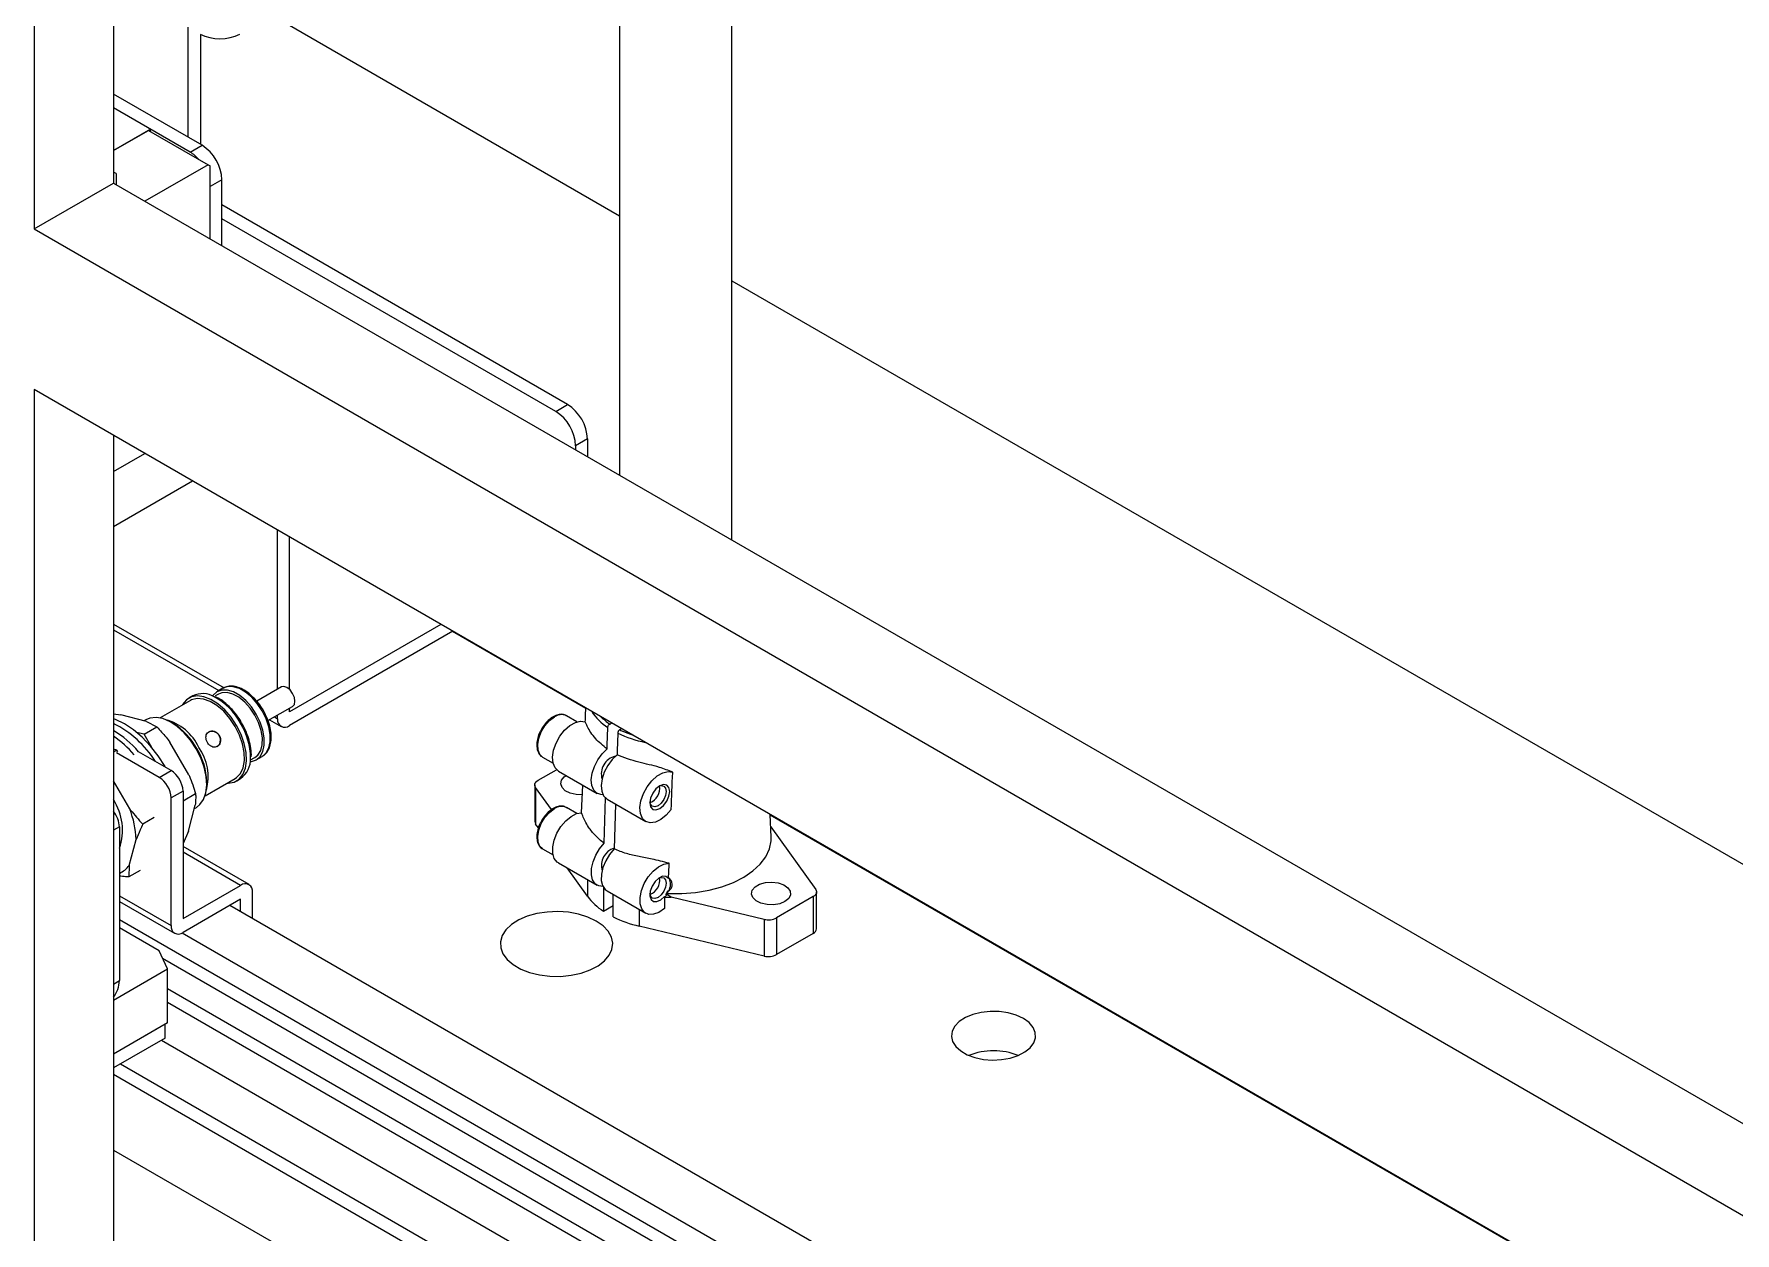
# Model space of a CAD drawing. Header units: millimetres. Extents: x 169 to 14583, y -399 to 10804.
# Drawn here: x 11799.6 to 12102.3, y 7166.1 to 7379.5 of the extents above; entities that cross this region are included whole.
import ezdxf

# ---------------------------------------------------------------- set-up
doc = ezdxf.new("R2010")
doc.units = ezdxf.units.MM
doc.header["$LTSCALE"] = 35

msp = doc.modelspace()

# ---------------------------------------------------------------- linework, layer by layer
at = {"color": 7, "linetype": 'Continuous', "lineweight": 18}
for p, q in [((11799.626, 7837.703), (11799.626, 7344.766)), ((11813.768, 7829.539), (11813.768, 7352.93)), ((11923.823, 7289.396), (11923.823, 7415.104)), ((11903.823, 7386.06), (11903.823, 7300.942)), ((11827.047, 7361.094), (11827.047, 7380.688)), ((11842.017, 7382.782), (11903.823, 7347.102)), ((11829.324, 7359.78), (11829.324, 7379.377)), ((11829.536, 7359.657), (11813.768, 7368.76)), ((11827.415, 7358.433), (11813.768, 7366.311)), ((11820.344, 7362.515), (11813.768, 7366.311)), ((11820.344, 7362.515), (11813.768, 7358.718)), ((11813.768, 7358.718), (11819.99, 7362.311)), ((11819.99, 7362.311), (11830.597, 7356.187)), ((11820.344, 7362.106), (11820.344, 7362.515)), ((11827.415, 7358.433), (11829.536, 7359.657)), ((11830.597, 7356.187), (11819.361, 7349.701)), ((11830.597, 7356.187), (11830.95, 7355.983)), ((11814.23, 7354.619), (11813.768, 7354.886)), ((11814.333, 7352.926), (11814.333, 7354.39)), ((11830.95, 7343.01), (11830.95, 7355.983)), ((11833.072, 7353.533), (11830.95, 7352.309)), ((11833.072, 7341.786), (11833.072, 7353.533)), ((11799.626, 7344.766), (11813.768, 7352.93)), ((11813.768, 7352.93), (12326.42, 7056.982)), ((11830.95, 7343.01), (11830.95, 7352.309)), ((11894.59, 7313.517), (11833.072, 7349.03)), ((11799.626, 7344.766), (12326.42, 7040.654)), ((11892.469, 7312.292), (11833.072, 7346.581)), ((11923.823, 7335.556), (12253.588, 7145.187)), ((12326.42, 7012.075), (11799.626, 7316.187)), ((11799.626, 7316.187), (11799.626, 6823.249)), ((11892.469, 7312.292), (11894.59, 7313.517)), ((11813.768, 7308.023), (11813.768, 6831.413)), ((11813.768, 7301.57), (11819.357, 7304.796)), ((11898.126, 7307.393), (11896.004, 7306.168)), ((11896.004, 7306.168), (11896.004, 7305.456)), ((11898.126, 7307.393), (11898.126, 7304.231)), ((11827.843, 7299.897), (11813.768, 7291.771)), ((11842.971, 7262.86), (11842.971, 7291.164)), ((11845.093, 7262.819), (11845.093, 7289.939)), ((11813.768, 7274.448), (11833.456, 7263.082)), ((11872.051, 7274.376), (11845.093, 7258.814)), ((11813.768, 7273.433), (11832.527, 7262.604)), ((11874.173, 7273.152), (11845.093, 7256.364)), ((11897.829, 7259.393), (11874.084, 7273.1)), ((11833.249, 7263.02), (11832.188, 7262.408)), ((11843.653, 7263.253), (11839.269, 7260.723)), ((11827.446, 7260.825), (11822.083, 7257.729)), ((11827.903, 7261.666), (11827.196, 7261.258)), ((11832.438, 7261.975), (11831.869, 7261.646)), ((11841.26, 7257.253), (11845.653, 7259.789)), ((11845.093, 7258.814), (11845.093, 7259.466)), ((11813.768, 7258.444), (11815.089, 7258.288)), ((11819.672, 7257.081), (11815.089, 7258.288)), ((11819.521, 7257.405), (11819.183, 7257.21)), ((11819.672, 7257.081), (11821.501, 7256.128)), ((11824.375, 7256.755), (11824.022, 7256.959)), ((11841.528, 7257.408), (11843.593, 7256.215)), ((11842.407, 7257.915), (11842.971, 7257.589)), ((11842.971, 7257.589), (11842.971, 7258.241)), ((11894.335, 7258.156), (11894.381, 7258.13)), ((11896.246, 7257.054), (11894.381, 7258.13)), ((11902.086, 7256.656), (11902.417, 7256.847)), ((11819.233, 7254.818), (11817.892, 7255.172)), ((11819.233, 7254.818), (11821.501, 7256.128)), ((11820.606, 7252.453), (11819.233, 7254.818)), ((11827.189, 7247.612), (11823.819, 7253.422)), ((11904.185, 7255.826), (11903.854, 7255.635)), ((11903.854, 7255.635), (11904.076, 7255.528)), ((11814.364, 7252.007), (11813.768, 7252.164)), ((11814.364, 7252.007), (11813.768, 7251.663)), ((11821.899, 7247.163), (11814.314, 7251.542)), ((11814.553, 7251.68), (11814.364, 7252.007)), ((11824.021, 7248.388), (11818.238, 7251.726)), ((11838.141, 7250.257), (11838.938, 7250.716)), ((11839.188, 7250.283), (11840.248, 7250.896)), ((11890.132, 7250.769), (11891.997, 7249.692)), ((11821.899, 7247.163), (11824.021, 7248.388)), ((11889.331, 7246.634), (11892.612, 7248.529)), ((11892.939, 7248.282), (11899.833, 7244.302)), ((11816.663, 7241.535), (11813.768, 7246.526)), ((11826.142, 7244.713), (11824.021, 7243.489)), ((11826.142, 7244.713), (11826.142, 7222.013)), ((11826.142, 7242.963), (11828.386, 7244.259)), ((11830.082, 7243.872), (11835.445, 7246.968)), ((11830.385, 7245.937), (11830.385, 7246.345)), ((11835.695, 7246.535), (11836.402, 7246.943)), ((11888.745, 7245.818), (11888.745, 7239.286)), ((11888.897, 7245.376), (11888.897, 7238.844)), ((11891.729, 7241.429), (11888.897, 7245.376)), ((11897.089, 7240.845), (11897.284, 7245.774)), ((11911.002, 7245.269), (11911.002, 7245.316)), ((11824.021, 7220.789), (11824.021, 7243.489)), ((11827.101, 7237.58), (11828.314, 7242.183)), ((11828.163, 7241.61), (11828.52, 7241.816)), ((11894.335, 7241.825), (11894.381, 7241.799)), ((11896.246, 7240.723), (11894.381, 7241.799)), ((11901.117, 7235.433), (11901.357, 7243.498)), ((11901.601, 7243.282), (11908.495, 7239.302)), ((11903.123, 7242.403), (11902.885, 7234.413)), ((11909.54, 7242.784), (11909.581, 7242.808)), ((11814.828, 7238.345), (11813.768, 7237.733)), ((11814.828, 7238.345), (11814.828, 7210.991)), ((11821.009, 7240), (11818.981, 7238.829)), ((11889.395, 7238.15), (11888.897, 7238.844)), ((11930.818, 7236.524), (11930.646, 7240.55)), ((12096.257, 7144.843), (11930.65, 7240.445)), ((11930.74, 7238.35), (11938.75, 7227.187)), ((11816.575, 7231.503), (11817.788, 7236.106)), ((11827.101, 7237.58), (11826.142, 7235.39)), ((11837.895, 7228.081), (11826.142, 7234.866)), ((11836.395, 7227.932), (11826.142, 7233.851)), ((11890.132, 7234.438), (11891.997, 7233.361)), ((11892.939, 7231.951), (11899.833, 7227.971)), ((11816.575, 7231.503), (11816.503, 7229.427)), ((11818.531, 7230.598), (11816.503, 7229.427)), ((11898.117, 7225.993), (11894.481, 7231.061)), ((11898.117, 7228.962), (11898.117, 7225.993)), ((11911.002, 7228.938), (11911.002, 7228.985)), ((11912.674, 7229.217), (11912.541, 7229.184)), ((11814.828, 7226.096), (11824.021, 7220.789)), ((11826.142, 7222.013), (11836.395, 7227.932)), ((11838.516, 7222.07), (11838.516, 7226.707)), ((11900.951, 7227.608), (11900.951, 7223.339)), ((11901.601, 7226.951), (11908.495, 7222.971)), ((11902.719, 7222.318), (11902.719, 7226.305)), ((11909.54, 7226.453), (11909.581, 7226.477)), ((11911.812, 7225.963), (11911.812, 7223.801)), ((11911.912, 7225.864), (11911.812, 7225.963)), ((11912.056, 7226.28), (11912.436, 7226.5)), ((11912.24, 7226.305), (11912.056, 7226.28)), ((11913.033, 7225.848), (11912.24, 7226.305)), ((11912.436, 7226.5), (11912.456, 7226.995)), ((11912.456, 7226.995), (11912.585, 7226.942)), ((11938.316, 7225.929), (11931.757, 7222.142)), ((11938.316, 7225.929), (11938.316, 7219.396)), ((11938.902, 7220.213), (11938.902, 7226.745)), ((11814.828, 7225.081), (11824.642, 7219.415)), ((11836.395, 7225.483), (11826.142, 7219.564)), ((11834.5, 7224.389), (12326.42, 6940.409)), ((11836.395, 7223.294), (11836.395, 7225.483)), ((11900.951, 7223.339), (11902.719, 7224.359)), ((11907.318, 7223.651), (11907.318, 7220.682)), ((11929.577, 7221.892), (11913.033, 7225.848)), ((11814.828, 7221.865), (12326.42, 6926.529)), ((11821.899, 7216.297), (11814.828, 7220.379)), ((11929.577, 7215.359), (11907.318, 7220.682)), ((11929.577, 7221.892), (11929.577, 7215.359)), ((11931.757, 7222.142), (11931.757, 7215.61)), ((11826.01, 7219.493), (12326.42, 6930.612)), ((11938.316, 7219.396), (11931.757, 7215.61)), ((11823.394, 7213.078), (11821.899, 7216.297)), ((11822.51, 7214.981), (12326.42, 6924.08)), ((11813.768, 7207.521), (11823.394, 7213.078)), ((11813.768, 7210.379), (11814.828, 7210.991)), ((11823.394, 7203.443), (11823.394, 7213.078)), ((11823.394, 7209.572), (12326.42, 6919.181)), ((11823.394, 7207.122), (12326.42, 6916.731)), ((11823.394, 7203.443), (11813.768, 7197.886)), ((11822.986, 7203.207), (11813.768, 7197.886)), ((11822.986, 7200.758), (11822.986, 7203.207)), ((11822.986, 7200.758), (11813.768, 7195.436)), ((11822.302, 7200.363), (12326.42, 6909.342)), ((11815.019, 7196.159), (12326.42, 6900.933)), ((11813.768, 7194.309), (12326.42, 6898.361)), ((11813.768, 7180.838), (12326.42, 6884.89))]:
    msp.add_line(p, q, dxfattribs=at)
at = {"color": 7, "linetype": 'Continuous', "lineweight": 18, "flags": 128}
for points in [[(11814.304, 7352.62), (11814.313, 7352.675), (11814.333, 7352.926)], [(11839.176, 7258.389), (11838.307, 7259.685), (11837.306, 7260.813), (11836.225, 7261.718), (11835.116, 7262.353), (11834.037, 7262.687), (11833.04, 7262.703), (11832.176, 7262.401), (11831.488, 7261.794), (11831.409, 7261.689)], [(11838.926, 7258.243), (11838.087, 7259.488), (11837.118, 7260.564), (11836.072, 7261.413), (11835.006, 7261.988), (11833.976, 7262.26), (11833.038, 7262.212), (11832.438, 7261.975)], [(11840.236, 7259.001), (11839.367, 7260.297), (11838.367, 7261.426), (11837.285, 7262.33), (11836.177, 7262.966), (11835.097, 7263.3), (11834.1, 7263.316), (11833.249, 7263.02)], [(11845.649, 7262.105), (11845.189, 7262.722), (11844.648, 7263.157), (11844.107, 7263.343), (11843.653, 7263.253)], [(11835.68, 7256.377), (11834.701, 7257.851), (11833.579, 7259.153), (11832.365, 7260.225), (11831.109, 7261.02), (11829.869, 7261.504), (11828.698, 7261.656), (11827.646, 7261.468), (11826.761, 7260.949), (11826.08, 7260.123), (11826.009, 7259.996)], [(11835.431, 7256.231), (11834.475, 7257.664), (11833.377, 7258.921), (11832.189, 7259.943), (11830.966, 7260.682), (11829.766, 7261.104), (11828.644, 7261.189), (11827.653, 7260.933), (11827.446, 7260.825)], [(11845.653, 7259.789), (11845.656, 7259.791), (11845.961, 7260.146), (11846.067, 7260.71), (11845.957, 7261.398), (11845.649, 7262.105)], [(11822.97, 7249.065), (11821.743, 7250.975), (11820.368, 7252.733), (11818.879, 7254.298), (11817.313, 7255.629), (11815.709, 7256.694), (11814.106, 7257.467), (11813.768, 7257.592)], [(11828.505, 7252.237), (11827.504, 7253.75), (11826.36, 7255.094), (11825.121, 7256.213), (11823.837, 7257.062), (11822.56, 7257.606), (11821.343, 7257.823), (11820.236, 7257.703), (11819.521, 7257.405)], [(11834.009, 7246.139), (11834.193, 7246.137), (11835.244, 7246.325), (11836.13, 7246.844), (11836.81, 7247.67), (11837.257, 7248.769), (11837.449, 7250.092), (11837.378, 7251.582), (11837.049, 7253.172), (11836.474, 7254.794), (11835.68, 7256.377)], [(11835.445, 7246.968), (11835.67, 7247.113), (11836.38, 7247.853), (11836.859, 7248.876), (11837.085, 7250.134), (11837.048, 7251.567), (11836.748, 7253.11), (11836.201, 7254.689), (11835.431, 7256.231)], [(11838.112, 7249.963), (11838.336, 7249.988), (11839.2, 7250.291), (11839.888, 7250.897), (11840.366, 7251.777), (11840.609, 7252.885), (11840.605, 7254.168), (11840.354, 7255.559), (11839.87, 7256.99), (11839.176, 7258.389)], [(11838.938, 7250.716), (11839.462, 7251.138), (11839.966, 7251.934), (11840.238, 7252.969), (11840.265, 7254.185), (11840.046, 7255.518), (11839.591, 7256.895), (11838.926, 7258.243)], [(11840.406, 7250.995), (11840.949, 7251.51), (11841.426, 7252.389), (11841.669, 7253.498), (11841.665, 7254.78), (11841.415, 7256.171), (11840.93, 7257.602), (11840.236, 7259.001)], [(11890.132, 7250.769), (11889.654, 7251.212), (11889.327, 7251.986), (11889.26, 7252.979), (11889.459, 7254.102), (11889.907, 7255.257), (11890.564, 7256.339), (11891.371, 7257.254), (11892.257, 7257.92)], [(11892.939, 7248.282), (11892.353, 7248.838), (11891.997, 7249.69), (11891.907, 7250.767), (11892.089, 7251.987), (11892.53, 7253.255), (11893.196, 7254.474), (11894.034, 7255.548), (11894.981, 7256.397), (11895.963, 7256.953), (11896.905, 7257.174), (11897.733, 7257.043)], [(11901.617, 7252.218), (11901.637, 7252.878), (11901.732, 7256.057)], [(11903.499, 7255.036), (11903.405, 7251.857), (11903.385, 7251.197)], [(11904.076, 7255.528), (11905.753, 7254.839), (11906.103, 7254.719)], [(11828.52, 7241.816), (11829.164, 7242.313), (11829.813, 7243.222), (11830.225, 7244.393), (11830.383, 7245.777), (11830.281, 7247.319), (11829.922, 7248.954), (11829.322, 7250.616), (11828.505, 7252.237)], [(11840.248, 7250.896), (11840.261, 7250.903), (11840.406, 7250.995)], [(11900.878, 7244.072), (11900.514, 7244.081), (11899.78, 7244.334), (11899.226, 7244.89), (11898.892, 7245.71), (11898.799, 7246.736), (11898.957, 7247.896), (11899.352, 7249.107), (11899.958, 7250.286), (11900.731, 7251.347), (11901.617, 7252.218)], [(11903.385, 7251.197), (11902.499, 7250.327), (11901.726, 7249.265), (11901.12, 7248.087), (11900.724, 7246.875), (11900.567, 7245.715), (11900.659, 7244.689), (11900.994, 7243.869), (11901.548, 7243.314), (11901.601, 7243.282)], [(11897.286, 7244.073), (11896.135, 7244.101), (11895.061, 7244.343), (11894.182, 7244.772), (11893.592, 7245.344), (11893.356, 7245.995), (11893.498, 7246.655), (11894.004, 7247.252), (11894.33, 7247.479)], [(11913.024, 7241.461), (11912.15, 7240.44), (11911.186, 7239.665), (11910.207, 7239.197), (11909.289, 7239.071), (11908.503, 7239.297), (11907.909, 7239.858), (11907.554, 7240.71), (11907.463, 7241.787), (11907.646, 7243.007), (11908.087, 7244.275), (11908.752, 7245.493), (11909.59, 7246.568), (11910.537, 7247.416), (11911.519, 7247.972), (11912.461, 7248.194), (11913.29, 7248.063)], [(11888.897, 7245.376), (11888.805, 7245.537), (11888.754, 7245.705), (11888.747, 7245.875), (11888.783, 7246.043), (11888.862, 7246.207), (11888.981, 7246.362), (11889.138, 7246.506), (11889.331, 7246.634)], [(11910.995, 7241.591), (11911.671, 7242.137), (11912.245, 7242.91), (11912.628, 7243.794), (11912.763, 7244.653), (11912.628, 7245.356), (11912.245, 7245.797), (11911.671, 7245.909), (11910.995, 7245.673), (11910.318, 7245.127), (11909.745, 7244.354), (11909.362, 7243.47), (11909.227, 7242.612), (11909.362, 7241.908), (11909.745, 7241.467), (11910.318, 7241.356), (11910.995, 7241.591)], [(11910.834, 7245.572), (11911.248, 7245.691), (11911.722, 7245.599), (11912.039, 7245.234), (11912.15, 7244.653), (11912.039, 7243.942), (11911.722, 7243.212), (11911.248, 7242.572), (11910.689, 7242.121)], [(11890.132, 7234.438), (11889.654, 7234.881), (11889.327, 7235.655), (11889.26, 7236.648), (11889.459, 7237.772), (11889.907, 7238.926), (11890.564, 7240.009), (11891.371, 7240.923), (11892.257, 7241.589)], [(11910.689, 7242.121), (11910.129, 7241.927), (11909.655, 7242.019), (11909.338, 7242.383), (11909.234, 7242.801)], [(11892.939, 7231.951), (11892.737, 7232.089), (11892.218, 7232.738), (11891.942, 7233.655), (11891.931, 7234.771), (11892.185, 7236.001), (11892.684, 7237.252), (11893.392, 7238.429), (11894.254, 7239.445), (11895.206, 7240.221), (11896.175, 7240.7), (11897.089, 7240.845)], [(11900.878, 7227.741), (11900.146, 7227.831), (11899.494, 7228.23), (11899.04, 7228.913), (11898.818, 7229.834), (11898.841, 7230.928), (11899.11, 7232.118), (11899.603, 7233.321), (11900.289, 7234.453), (11901.117, 7235.433)], [(11912.436, 7226.5), (11914.917, 7226.488), (11917.375, 7226.684), (11919.757, 7227.085), (11922.013, 7227.681), (11924.094, 7228.461), (11925.957, 7229.408), (11927.561, 7230.501), (11928.872, 7231.717), (11929.863, 7233.03), (11930.512, 7234.412), (11930.806, 7235.835), (11930.818, 7236.524)], [(11902.885, 7234.413), (11902.056, 7233.432), (11901.371, 7232.301), (11900.877, 7231.098), (11900.609, 7229.908), (11900.586, 7228.814), (11900.808, 7227.893), (11901.261, 7227.209), (11901.601, 7226.951)], [(11911.812, 7223.801), (11910.845, 7223.135), (11909.889, 7222.785), (11909.016, 7222.776), (11908.293, 7223.108), (11907.774, 7223.758), (11907.499, 7224.675), (11907.488, 7225.79), (11907.741, 7227.02), (11908.241, 7228.271), (11908.948, 7229.449), (11909.811, 7230.464), (11910.762, 7231.241), (11911.732, 7231.72), (11912.645, 7231.865)], [(11912.541, 7229.184), (11912.098, 7229.533), (11911.489, 7229.546), (11910.805, 7229.221), (11910.151, 7228.607), (11909.623, 7227.797), (11909.302, 7226.911), (11909.236, 7226.085), (11909.435, 7225.441), (11909.868, 7225.078), (11910.472, 7225.049), (11911.154, 7225.36), (11911.812, 7225.963)], [(11910.834, 7229.241), (11911.248, 7229.36), (11911.722, 7229.268), (11912.039, 7228.903), (11912.15, 7228.322), (11912.039, 7227.612), (11911.722, 7226.881), (11911.248, 7226.242), (11910.689, 7225.79)], [(11912.541, 7229.184), (11912.636, 7231.619), (11912.645, 7231.865)], [(11910.689, 7225.79), (11910.129, 7225.596), (11909.655, 7225.688), (11909.338, 7226.053), (11909.234, 7226.47)], [(11933.269, 7225.056), (11932.331, 7224.669), (11931.227, 7224.48), (11930.076, 7224.507), (11929.002, 7224.749), (11928.123, 7225.179), (11927.533, 7225.75), (11927.297, 7226.401), (11927.439, 7227.061), (11927.945, 7227.659), (11928.76, 7228.129), (11929.795, 7228.421), (11930.939, 7228.503), (11932.066, 7228.367), (11933.056, 7228.026), (11933.801, 7227.519), (11934.219, 7226.899), (11934.267, 7226.235), (11933.938, 7225.597), (11933.269, 7225.056)], [(11938.75, 7227.187), (11938.842, 7227.025), (11938.892, 7226.858), (11938.899, 7226.688), (11938.863, 7226.52), (11938.785, 7226.356), (11938.666, 7226.201), (11938.508, 7226.057), (11938.316, 7225.929)], [(11899.681, 7221.585), (11898.215, 7222.284), (11896.547, 7222.81), (11894.736, 7223.144), (11892.848, 7223.274), (11890.952, 7223.196), (11889.116, 7222.912), (11887.405, 7222.432), (11885.884, 7221.775), (11884.605, 7220.963), (11883.615, 7220.025), (11882.951, 7218.997), (11882.636, 7217.915), (11882.681, 7216.818), (11883.085, 7215.745), (11883.833, 7214.736), (11884.899, 7213.827), (11886.243, 7213.051), (11887.818, 7212.436), (11889.565, 7212.004), (11891.423, 7211.771), (11893.324, 7211.745), (11895.198, 7211.927), (11896.98, 7212.31), (11898.603, 7212.882), (11900.01, 7213.62), (11901.149, 7214.498), (11901.98, 7215.486), (11902.472, 7216.546), (11902.607, 7217.64), (11902.382, 7218.73), (11901.803, 7219.775), (11900.892, 7220.739), (11899.681, 7221.585)], [(11975.695, 7204.236), (11974.431, 7204.823), (11972.978, 7205.239), (11971.404, 7205.465), (11969.783, 7205.49), (11968.19, 7205.314), (11966.701, 7204.944), (11965.383, 7204.398), (11964.3, 7203.701), (11963.502, 7202.886), (11963.026, 7201.991), (11962.895, 7201.058), (11963.114, 7200.13), (11963.673, 7199.251), (11964.546, 7198.462), (11965.693, 7197.8), (11967.06, 7197.296), (11968.582, 7196.973), (11970.189, 7196.847), (11971.805, 7196.923), (11973.356, 7197.198), (11974.767, 7197.658), (11975.975, 7198.284), (11976.921, 7199.044), (11977.562, 7199.904), (11977.867, 7200.823), (11977.823, 7201.759), (11977.432, 7202.668), (11976.711, 7203.507), (11975.695, 7204.236)]]:
    msp.add_lwpolyline(points, dxfattribs=at)
at = {"color": 7, "linetype": 'Continuous', "lineweight": 18}
for centre, radius, start, end in [((11832.718, 7386.279), 7.685, 242.60967, 297.39033), ((11825.396, 7353.184), 7.684, 2.60548, 57.39452), ((11824.091, 7352.922), 6.436, 40.89102, 58.90176), ((11814.083, 7354.415), 0.252, 354.37962, 54.30196), ((11888.328, 7305.819), 7.684, 2.60548, 57.39452), ((11890.45, 7307.044), 7.684, 2.60548, 57.39452), ((11829.636, 7258.113), 3.953, 58.82814, 116.00282), ((11826.396, 7251.51), 11.298, 27.83209, 62.10455), ((11805.176, 7239.787), 19.026, 32.45972, 63.15652), ((11820.663, 7248.534), 9.209, 25.52573, 74.70578), ((11817.965, 7246.429), 12.154, 28.8591, 58.16646), ((11826.113, 7250.497), 12.046, 0.40017, 31.46913), ((11844.264, 7257.379), 1.31, 170.78596, 309.20329), ((11893.502, 7256.225), 2.103, 66.66316, 126.30593), ((11906.986, 7264.212), 9.701, 213.25538, 237.20507), ((11908.069, 7265.59), 10.752, 225.24803, 236.19382), ((11804.346, 7239.824), 18.293, 40.58807, 59.00127), ((11803.057, 7238.882), 18.923, 40.53942, 55.52593), ((11912.623, 7274.06), 21.098, 244.37759, 258.48285), ((11818.196, 7245.948), 12.195, 1.86595, 31.36472), ((11821.364, 7247.238), 9.252, 345.37396, 34.68131), ((11833.801, 7250.443), 4.36, 306.62983, 1.81456), ((11903.781, 7247.797), 3.199, 103.02663, 196.97875), ((11819.415, 7243.279), 4.61, 2.60548, 57.39452), ((11821.536, 7244.504), 4.61, 2.60548, 57.39452), ((11908.252, 7245.213), 2.74, 291.43298, 9.18796), ((11805.386, 7237.776), 9.981, 341.0991, 32.87961), ((11810.221, 7238.13), 4.613, 2.67273, 39.73863), ((11801.641, 7235.591), 16.155, 1.8244, 21.58721), ((11893.502, 7239.894), 2.103, 66.66316, 126.30593), ((11889.495, 7239.297), 0.75, 180.8659, 217.15828), ((11903.843, 7231.449), 3.254, 106.90996, 196.3727), ((11813.09, 7233.98), 4.276, 293.99508, 324.60001), ((11908.245, 7228.889), 2.749, 291.52486, 8.48052), ((11910.383, 7228.168), 2.52, 330.90356, 24.61375), ((11837.223, 7226.917), 1.31, 350.78596, 129.20329), ((11906.895, 7232.523), 10.94, 216.64539, 237.08999), ((11908.62, 7228.658), 4.318, 319.68827, 326.98883), ((11908.517, 7228.732), 4.305, 325.29178, 336.20131), ((11825.314, 7220.579), 1.31, 170.78596, 309.20329), ((11912.222, 7241.75), 21.631, 243.93989, 256.89628), ((11930.334, 7224.917), 3.118, 255.95416, 297.14696), ((11937.914, 7220.303), 0.992, 293.90138, 354.77847), ((11930.334, 7218.385), 3.118, 255.95416, 297.14696), ((11809.517, 7211.227), 5.317, 323.08432, 357.4583), ((11970.392, 7186.59), 11.912, 68.38296, 111.61704)]:
    msp.add_arc(centre, radius, start, end, dxfattribs=at)
msp.add_ellipse((11909.022, 7228.44), major_axis=(6.254, -1.676), ratio=0.3178583, start_param=5.275819, end_param=5.4905058, dxfattribs=at)
for points, knots in [([(11838.808, 7261.225), (11838.579, 7261.461), (11838.02, 7262.04), (11837.044, 7262.712), (11835.943, 7263.229), (11834.865, 7263.434), (11833.927, 7263.366), (11833.438, 7263.09), (11833.235, 7262.975)], [0, 0, 0, 0, 0.1279612, 0.3127541, 0.4986295, 0.6849736, 0.8685453, 1, 1, 1, 1]), ([(11836.571, 7256.89), (11836.422, 7257.136), (11835.991, 7257.849), (11835.163, 7258.943), (11834.077, 7260.07), (11832.988, 7260.954), (11832.266, 7261.327), (11831.942, 7261.495)], [0, 0, 0, 0, 0.1209834, 0.3506809, 0.5809866, 0.8119662, 1, 1, 1, 1]), ([(11840.42, 7259.106), (11840.284, 7259.328), (11839.89, 7259.971), (11839.349, 7260.709), (11838.911, 7261.127), (11838.808, 7261.225)], [0, 0, 0, 0, 0.28746, 0.833216, 1, 1, 1, 1]), ([(11897.733, 7257.043), (11897.752, 7257.515), (11897.785, 7258.331), (11897.819, 7259.148), (11897.833, 7259.493)], [0, 0, 0, 0, 0.5774413, 1, 1, 1, 1]), ([(11838.28, 7250.802), (11838.291, 7250.95), (11838.339, 7251.534), (11838.184, 7252.678), (11837.818, 7254.171), (11837.27, 7255.603), (11836.79, 7256.487), (11836.571, 7256.89)], [0, 0, 0, 0, 0.0805519, 0.3202523, 0.5599387, 0.7992193, 1, 1, 1, 1]), ([(11840.409, 7251.043), (11840.516, 7251.105), (11840.887, 7251.32), (11841.334, 7251.961), (11841.721, 7252.904), (11841.878, 7254.042), (11841.81, 7255.317), (11841.509, 7256.672), (11841.038, 7257.962), (11840.611, 7258.752), (11840.42, 7259.106)], [0, 0, 0, 0, 0.0537026, 0.1865974, 0.3211273, 0.4598681, 0.6013761, 0.7434485, 0.885253, 1, 1, 1, 1]), ([(11892.007, 7257.944), (11891.856, 7257.85), (11891.421, 7257.576), (11890.749, 7256.935), (11890.143, 7256.167), (11889.888, 7255.64), (11889.8, 7255.459)], [0, 0, 0, 0, 0.1746781, 0.5027871, 0.8302002, 1, 1, 1, 1]), ([(11894.307, 7258.125), (11894.222, 7258.182), (11893.93, 7258.376), (11893.289, 7258.4), (11892.598, 7258.255), (11892.171, 7258.03), (11892.007, 7257.944)], [0, 0, 0, 0, 0.1356815, 0.4627628, 0.7939785, 1, 1, 1, 1]), ([(11901.617, 7252.218), (11900.886, 7252.811), (11899.739, 7253.743), (11898.699, 7255.153), (11898.154, 7256.082), (11897.841, 7256.776), (11897.77, 7256.953), (11897.733, 7257.043)], [0, 0, 0, 0, 0.33119831, 0.5197315, 0.71249887, 0.85369984, 1, 1, 1, 1]), ([(11901.732, 7256.057), (11901.734, 7256.082), (11901.739, 7256.154), (11901.778, 7256.285), (11901.856, 7256.436), (11901.962, 7256.566), (11902.043, 7256.63), (11902.084, 7256.655), (11902.086, 7256.656)], [0, 0, 0, 0, 0.1138617, 0.3323943, 0.5511787, 0.7705423, 0.9905821, 1, 1, 1, 1]), ([(11821.501, 7256.128), (11822.054, 7255.526), (11822.856, 7254.653), (11823.591, 7253.714), (11823.819, 7253.422)], [0, 0, 0, 0, 0.6894079, 1, 1, 1, 1]), ([(11830.481, 7253.375), (11830.549, 7253.27), (11830.71, 7253.022), (11831.049, 7252.722), (11831.455, 7252.529), (11831.87, 7252.498), (11832.256, 7252.633), (11832.574, 7252.927), (11832.781, 7253.343), (11832.846, 7253.826), (11832.758, 7254.32), (11832.52, 7254.771), (11832.155, 7255.128), (11831.71, 7255.347), (11831.247, 7255.412), (11830.82, 7255.323), (11830.478, 7255.09), (11830.262, 7254.734), (11830.194, 7254.299), (11830.26, 7253.824), (11830.407, 7253.524), (11830.481, 7253.375)], [0, 0, 0, 0, 0.0397876, 0.0937957, 0.1473584, 0.2001404, 0.2530028, 0.306706, 0.3606775, 0.4140322, 0.4666955, 0.519816, 0.5737251, 0.6275464, 0.6805343, 0.7332314, 0.7866382, 0.8406513, 0.894226, 0.9471019, 1, 1, 1, 1]), ([(11832.598, 7254.595), (11832.481, 7254.755), (11832.248, 7255.073), (11831.72, 7255.35), (11831.191, 7255.404), (11830.825, 7255.347), (11830.71, 7255.236), (11830.709, 7255.234)], [0, 0, 0, 0, 0.2489159, 0.4980232, 0.747122, 0.9961294, 1, 1, 1, 1]), ([(11832.223, 7252.648), (11832.351, 7252.748), (11832.61, 7252.949), (11832.813, 7253.465), (11832.84, 7254.052), (11832.678, 7254.414), (11832.598, 7254.595)], [0, 0, 0, 0, 0.247126, 0.4979426, 0.7487198, 1, 1, 1, 1]), ([(11889.8, 7255.459), (11889.711, 7255.296), (11889.437, 7254.792), (11889.18, 7253.887), (11889.063, 7252.843), (11889.196, 7251.925), (11889.569, 7251.233), (11889.922, 7250.833), (11890.163, 7250.758), (11890.177, 7250.754)], [0, 0, 0, 0, 0.089827, 0.2772999, 0.4663796, 0.6580671, 0.8272609, 0.9897844, 1, 1, 1, 1]), ([(11903.854, 7255.635), (11903.838, 7255.625), (11903.782, 7255.59), (11903.689, 7255.501), (11903.591, 7255.361), (11903.524, 7255.206), (11903.502, 7255.096), (11903.5, 7255.043), (11903.499, 7255.036)], [0, 0, 0, 0, 0.0892499, 0.3098811, 0.5302924, 0.7501248, 0.9692779, 1, 1, 1, 1]), ([(11913.29, 7248.063), (11912.509, 7248.378), (11911.146, 7248.928), (11909.075, 7249.418), (11907.166, 7249.883), (11905.215, 7250.416), (11903.999, 7250.935), (11903.385, 7251.197)], [0, 0, 0, 0, 0.2309424, 0.4028846, 0.5793521, 0.7874834, 1, 1, 1, 1]), ([(11827.189, 7247.612), (11827.22, 7247.539), (11827.679, 7246.44), (11828.045, 7245.312), (11828.386, 7244.259)], [0, 0, 0, 0, 0.0658492, 1, 1, 1, 1]), ([(11913.024, 7241.461), (11913.112, 7243.646), (11913.2, 7245.847), (11913.289, 7248.048), (11913.29, 7248.063)], [0, 0, 0, 0, 0.9932375, 1, 1, 1, 1]), ([(11828.386, 7244.259), (11828.394, 7244.013), (11828.413, 7243.354), (11828.352, 7242.634), (11828.314, 7242.183)], [0, 0, 0, 0, 0.3735948, 1, 1, 1, 1]), ([(11816.663, 7241.535), (11816.711, 7241.473), (11817.437, 7240.527), (11818.235, 7239.649), (11818.981, 7238.829)], [0, 0, 0, 0, 0.0658492, 1, 1, 1, 1]), ([(11892.007, 7241.614), (11891.856, 7241.519), (11891.421, 7241.246), (11890.749, 7240.604), (11890.143, 7239.836), (11889.888, 7239.309), (11889.8, 7239.129)], [0, 0, 0, 0, 0.1746781, 0.5027871, 0.8302002, 1, 1, 1, 1]), ([(11894.307, 7241.794), (11894.222, 7241.851), (11893.93, 7242.046), (11893.289, 7242.069), (11892.598, 7241.924), (11892.171, 7241.7), (11892.007, 7241.614)], [0, 0, 0, 0, 0.1356815, 0.4627628, 0.7939785, 1, 1, 1, 1]), ([(11818.981, 7238.829), (11818.818, 7238.485), (11818.381, 7237.562), (11818.016, 7236.667), (11817.788, 7236.106)], [0, 0, 0, 0, 0.3735948, 1, 1, 1, 1]), ([(11889.8, 7239.129), (11889.711, 7238.965), (11889.437, 7238.461), (11889.18, 7237.556), (11889.063, 7236.512), (11889.196, 7235.594), (11889.569, 7234.902), (11889.922, 7234.502), (11890.163, 7234.427), (11890.177, 7234.423)], [0, 0, 0, 0, 0.08982703, 0.27729986, 0.46637964, 0.65806712, 0.82726093, 0.98978441, 1, 1, 1, 1]), ([(11901.117, 7235.433), (11901.109, 7235.439), (11900.526, 7235.852), (11899.465, 7236.781), (11898.372, 7238.169), (11897.664, 7239.376), (11897.261, 7240.283), (11897.142, 7240.671), (11897.089, 7240.845)], [0, 0, 0, 0, 0.00357109, 0.24898495, 0.50086111, 0.67607277, 0.85491704, 1, 1, 1, 1]), ([(11912.645, 7231.865), (11911.629, 7232.13), (11909.819, 7232.602), (11907.252, 7233.055), (11904.965, 7233.573), (11903.595, 7234.126), (11902.885, 7234.413)], [0, 0, 0, 0, 0.29019993, 0.51689268, 0.74959245, 1, 1, 1, 1]), ([(11816.503, 7229.427), (11816.121, 7229.454), (11815.549, 7229.493), (11815.009, 7229.56), (11814.828, 7229.583)], [0, 0, 0, 0, 0.665919, 1, 1, 1, 1]), ([(11912.585, 7226.942), (11912.734, 7227.082), (11913.034, 7227.363), (11913.235, 7227.909), (11913.19, 7228.451), (11912.975, 7228.889), (11912.762, 7229.121), (11912.674, 7229.217)], [0, 0, 0, 0, 0.2259533, 0.4533509, 0.660423, 0.8592652, 1, 1, 1, 1])]:
    msp.add_open_spline(points, degree=3, knots=knots, dxfattribs=at)

doc.saveas('drawing.dxf')
